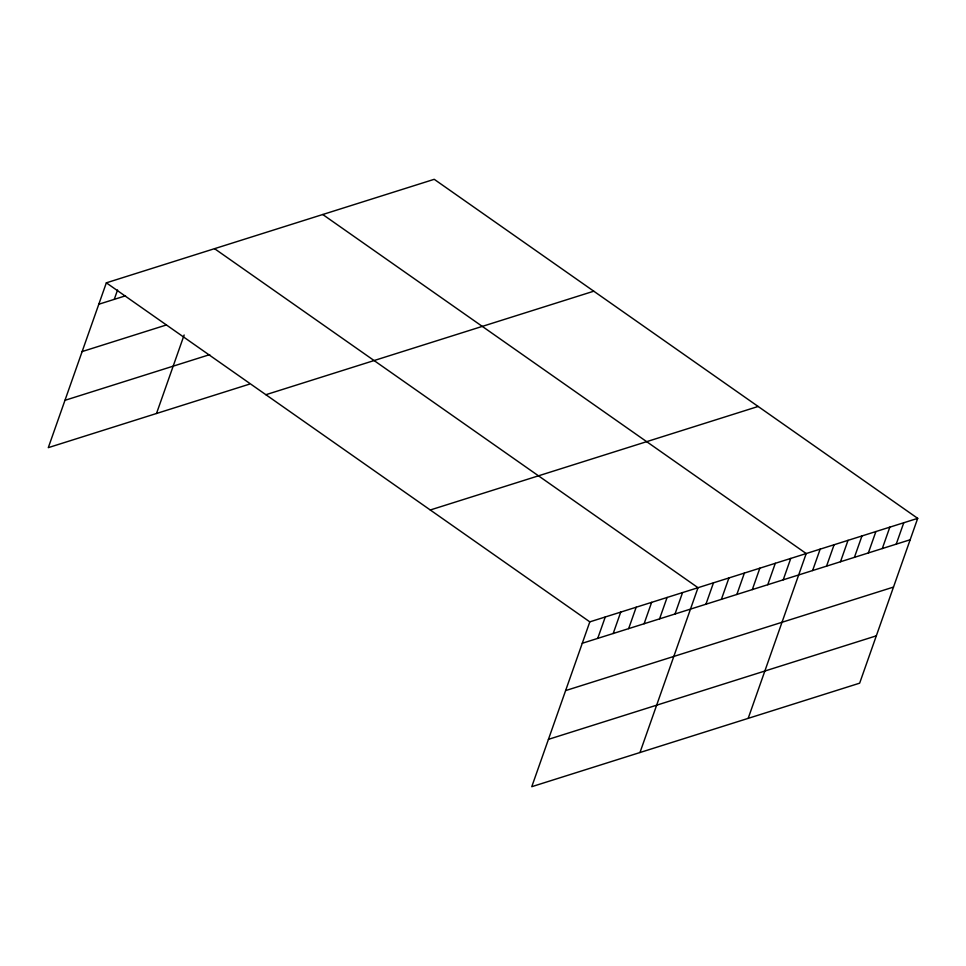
<?xml version="1.0" encoding="UTF-8"?>
<svg xmlns="http://www.w3.org/2000/svg" width="966" height="966" viewBox="0 0 966 966"><rect width="100%" height="100%" fill="white"/><g stroke="black" fill="none" stroke-linecap="round" stroke-linejoin="round"><path stroke-width="1.45" d="M917.7 518.356L589.815 621.862L531.771 786.686L859.655 683.167L917.7 518.356L434.229 179.314L106.345 282.833L48.3 447.644L249.252 384.214M114.266 299.363L117.562 289.993M156.504 413.496L184.144 335.009M597.725 638.393L605.271 616.984M613.193 633.515L620.727 612.106M628.649 628.637L636.183 607.228M644.105 623.746L651.639 602.349M659.561 618.868L667.095 597.459M675.017 613.99L682.551 592.581M639.975 752.526L698.02 587.702L214.549 248.673M705.929 604.233L713.476 582.824M721.385 599.355L728.932 577.946M736.853 594.476L744.388 573.067M752.309 589.598L759.844 568.189M767.765 584.708L775.3 563.299M783.221 579.829L790.756 558.42M748.179 718.366L806.212 553.542L322.753 214.512M812.611 570.556L820.158 549.147M826.546 566.148L834.093 544.752M840.48 561.753L848.027 540.344M854.415 557.358L861.962 535.949M868.349 552.95L875.896 531.554M882.296 548.555L889.831 527.146M896.231 544.16L903.765 522.751M98.798 304.242L125.508 295.813M82.134 351.564L166.454 324.95M64.963 400.322L209.707 354.631M265.892 394.708L593.776 291.201M430.268 509.988L758.153 406.469M582.269 643.271L910.165 539.753M565.605 690.593L893.49 587.087M548.434 739.352L876.319 635.845M106.345 282.833L589.815 621.862"/></g></svg>
